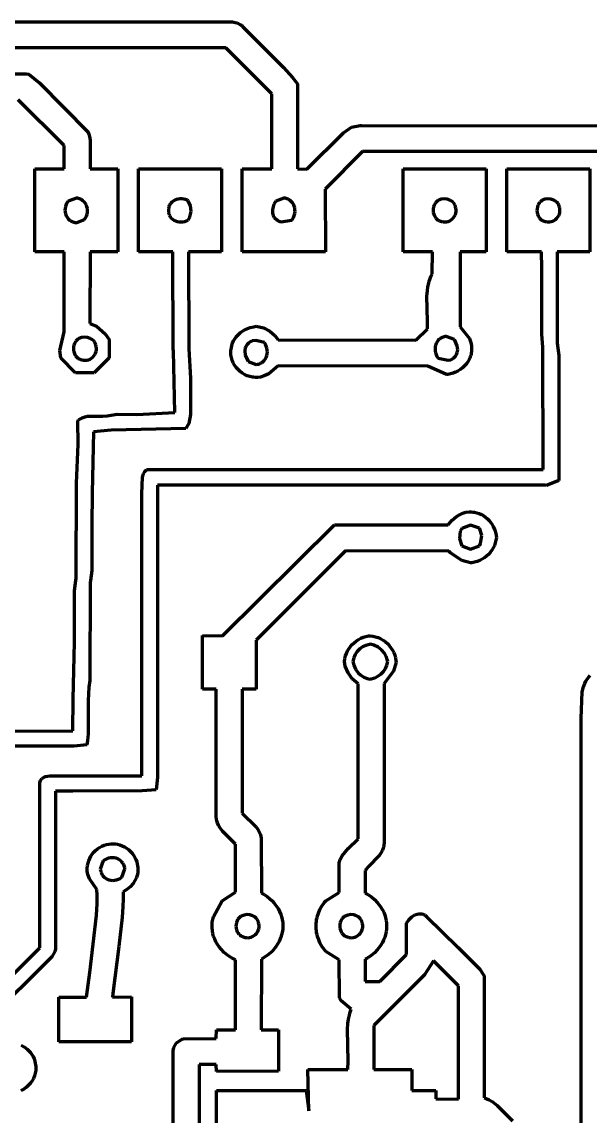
# Model space of a CAD drawing. Header units: millimetres. Extents: x 0.4 to 15.5, y 0.2 to 12.3.
# Drawn here: x 9.15 to 11.431, y 7.876 to 12.271 of the extents above; entities that cross this region are included whole.
import ezdxf

# ---------------------------------------------------------------- set-up
doc = ezdxf.new("R2010")
doc.units = ezdxf.units.MM
doc.layers.add('color#000000ff', color=7, linetype='CONTINUOUS', lineweight=100)

msp = doc.modelspace()

# ---------------------------------------------------------------- linework, layer by layer
at = {"layer": 'color#000000ff'}
for p, q in [((7.7496, 12.271), (9.931, 12.2709)), ((9.931, 12.2709), (9.9953, 12.271)), ((9.9953, 12.271), (10.0068, 12.2691)), ((10.0068, 12.2691), (10.0142, 12.2669)), ((10.0142, 12.2669), (10.0212, 12.2638)), ((10.0212, 12.2638), (10.0279, 12.2597)), ((10.0279, 12.2597), (10.0311, 12.2573)), ((10.0311, 12.2573), (10.0342, 12.2545)), ((10.0342, 12.2545), (10.0371, 12.2515)), ((10.0371, 12.2515), (10.04, 12.2481)), ((10.04, 12.2481), (10.2008, 12.0878)), ((9.9686, 12.1667), (7.7536, 12.1667)), ((10.1528, 11.9825), (9.9686, 12.1667)), ((10.2008, 12.0878), (10.2363, 12.0475)), ((8.0558, 12.0627), (9.1665, 12.0624)), ((9.1665, 12.0624), (9.1777, 12.0604)), ((9.1777, 12.0604), (9.2204, 12.0263)), ((10.2363, 12.0475), (10.2561, 12.0222)), ((9.2204, 12.0263), (9.4144, 11.8299)), ((10.2561, 12.0222), (10.2568, 11.6809)), ((9.3195, 11.7742), (9.1353, 11.9583)), ((10.1528, 11.6806), (10.1528, 11.9825)), ((9.4144, 11.8299), (9.4182, 11.8204)), ((10.2944, 11.6799), (10.4409, 11.826)), ((10.4409, 11.826), (10.4727, 11.848)), ((10.4727, 11.848), (10.508, 11.8547)), ((10.508, 11.8547), (10.5137, 11.8543)), ((10.5137, 11.8543), (11.6809, 11.854)), ((9.4182, 11.8204), (9.421, 11.8106)), ((9.421, 11.8106), (9.4237, 11.7955)), ((9.4237, 11.7955), (9.4235, 11.7328)), ((9.3194, 11.6806), (9.3195, 11.7742)), ((10.5175, 11.75), (10.3675, 11.5991)), ((11.632, 11.75), (10.5175, 11.75)), ((9.4235, 11.7328), (9.4235, 11.6807)), ((9.2014, 11.6805), (9.3194, 11.6806)), ((9.2014, 11.3472), (9.2014, 11.6805)), ((9.4235, 11.6807), (9.5347, 11.6805)), ((9.5347, 11.6805), (9.5347, 11.3473)), ((9.6181, 11.6805), (9.9514, 11.6805)), ((9.6181, 11.3473), (9.6181, 11.6805)), ((9.9514, 11.6805), (9.9514, 11.3472)), ((10.0348, 11.6805), (10.1528, 11.6806)), ((10.0348, 11.3472), (10.0348, 11.6805)), ((10.2568, 11.6809), (10.2944, 11.6799)), ((10.6806, 11.6805), (11.0139, 11.6805)), ((10.6806, 11.3472), (10.6806, 11.6805)), ((11.0139, 11.6805), (11.0139, 11.3473)), ((11.0972, 11.6806), (11.4306, 11.6805)), ((11.0972, 11.3472), (11.0972, 11.6806)), ((11.4306, 11.6805), (11.4306, 11.3472)), ((9.3685, 11.5633), (9.3354, 11.5512)), ((9.3729, 11.5627), (9.3685, 11.5633)), ((9.3772, 11.5617), (9.3729, 11.5627)), ((9.3812, 11.5604), (9.3772, 11.5617)), ((9.3849, 11.5589), (9.3812, 11.5604)), ((9.7847, 11.5598), (9.7773, 11.559)), ((9.7922, 11.5598), (9.7847, 11.5598)), ((10.2018, 11.5633), (10.1688, 11.5512)), ((10.2064, 11.5627), (10.2018, 11.5633)), ((10.2107, 11.5617), (10.2064, 11.5627)), ((10.2148, 11.5604), (10.2107, 11.5617)), ((10.2186, 11.5588), (10.2148, 11.5604)), ((10.3675, 11.5991), (10.3685, 11.3478)), ((10.8453, 11.5599), (10.8335, 11.5584)), ((10.8573, 11.5588), (10.8453, 11.5599)), ((11.2619, 11.5599), (11.25, 11.5583)), ((11.2739, 11.5589), (11.2619, 11.5599)), ((9.323, 11.522), (9.3226, 11.5144)), ((9.3245, 11.5297), (9.323, 11.522)), ((9.327, 11.5372), (9.3245, 11.5297)), ((9.3307, 11.5444), (9.327, 11.5372)), ((9.3354, 11.5512), (9.3307, 11.5444)), ((9.3885, 11.5571), (9.3849, 11.5589)), ((9.3918, 11.5551), (9.3885, 11.5571)), ((9.3949, 11.5528), (9.3918, 11.5551)), ((9.4004, 11.5476), (9.3949, 11.5528)), ((9.405, 11.5417), (9.4004, 11.5476)), ((9.4086, 11.5352), (9.405, 11.5417)), ((9.4112, 11.5283), (9.4086, 11.5352)), ((9.4128, 11.5209), (9.4112, 11.5283)), ((9.4134, 11.5134), (9.4128, 11.5209)), ((9.739, 11.5219), (9.7388, 11.5178)), ((9.7388, 11.5178), (9.739, 11.5135)), ((9.7395, 11.5257), (9.739, 11.5219)), ((9.7404, 11.5294), (9.7395, 11.5257)), ((9.7416, 11.5329), (9.7404, 11.5294)), ((9.743, 11.5361), (9.7416, 11.5329)), ((9.7448, 11.5392), (9.743, 11.5361)), ((9.7468, 11.542), (9.7448, 11.5392)), ((9.7515, 11.5471), (9.7468, 11.542)), ((9.7571, 11.5513), (9.7515, 11.5471)), ((9.7633, 11.5548), (9.7571, 11.5513)), ((9.7701, 11.5573), (9.7633, 11.5548)), ((9.7773, 11.559), (9.7701, 11.5573)), ((9.7998, 11.5589), (9.7922, 11.5598)), ((9.8071, 11.5571), (9.7998, 11.5589)), ((9.8141, 11.5544), (9.8071, 11.5571)), ((9.8175, 11.5527), (9.8141, 11.5544)), ((9.827, 11.5317), (9.8175, 11.5527)), ((9.8292, 11.5096), (9.827, 11.5317)), ((10.1621, 11.5391), (10.156, 11.5172)), ((10.156, 11.5172), (10.1563, 11.5033)), ((10.1688, 11.5512), (10.1621, 11.5391)), ((10.2222, 11.557), (10.2186, 11.5588)), ((10.2255, 11.5549), (10.2222, 11.557)), ((10.2286, 11.5526), (10.2255, 11.5549)), ((10.2315, 11.5501), (10.2286, 11.5526)), ((10.2364, 11.5445), (10.2315, 11.5501)), ((10.2404, 11.5382), (10.2364, 11.5445)), ((10.2434, 11.5313), (10.2404, 11.5382)), ((10.2454, 11.5241), (10.2434, 11.5313)), ((10.2464, 11.5165), (10.2454, 11.5241)), ((10.2465, 11.5088), (10.2464, 11.5165)), ((10.8016, 11.5205), (10.8012, 11.513)), ((10.803, 11.528), (10.8016, 11.5205)), ((10.8054, 11.535), (10.803, 11.528)), ((10.8089, 11.5416), (10.8054, 11.535)), ((10.8111, 11.5446), (10.8089, 11.5416)), ((10.8135, 11.5474), (10.8111, 11.5446)), ((10.8162, 11.55), (10.8135, 11.5474)), ((10.8192, 11.5523), (10.8162, 11.55)), ((10.8224, 11.5543), (10.8192, 11.5523)), ((10.8335, 11.5584), (10.8224, 11.5543)), ((10.8687, 11.5553), (10.8573, 11.5588)), ((10.8763, 11.551), (10.8687, 11.5553)), ((10.8827, 11.5452), (10.8763, 11.551)), ((10.8862, 11.5407), (10.8827, 11.5452)), ((10.889, 11.5354), (10.8862, 11.5407)), ((10.8909, 11.5296), (10.889, 11.5354)), ((10.8915, 11.5265), (10.8909, 11.5296)), ((10.8925, 11.523), (10.8915, 11.5265)), ((10.8937, 11.516), (10.8925, 11.523)), ((10.8936, 11.5091), (10.8937, 11.516)), ((11.2182, 11.5206), (11.2179, 11.5131)), ((11.2196, 11.528), (11.2182, 11.5206)), ((11.2221, 11.535), (11.2196, 11.528)), ((11.2256, 11.5416), (11.2221, 11.535)), ((11.2278, 11.5446), (11.2256, 11.5416)), ((11.2302, 11.5474), (11.2278, 11.5446)), ((11.2329, 11.5499), (11.2302, 11.5474)), ((11.2358, 11.5522), (11.2329, 11.5499)), ((11.239, 11.5543), (11.2358, 11.5522)), ((11.25, 11.5583), (11.239, 11.5543)), ((11.2852, 11.5554), (11.2739, 11.5589)), ((11.2928, 11.5511), (11.2852, 11.5554)), ((11.2992, 11.5454), (11.2928, 11.5511)), ((11.3027, 11.5409), (11.2992, 11.5454)), ((11.3055, 11.5357), (11.3027, 11.5409)), ((11.3075, 11.5299), (11.3055, 11.5357)), ((11.3081, 11.5267), (11.3075, 11.5299)), ((11.3092, 11.5232), (11.3081, 11.5267)), ((11.3099, 11.5197), (11.3092, 11.5232)), ((11.3105, 11.5127), (11.3099, 11.5197)), ((9.3226, 11.5144), (9.3232, 11.5068)), ((9.3232, 11.5068), (9.3248, 11.4995)), ((9.3248, 11.4995), (9.3274, 11.4925)), ((9.3274, 11.4925), (9.331, 11.4861)), ((9.331, 11.4861), (9.3356, 11.4802)), ((9.3356, 11.4802), (9.3411, 11.475)), ((9.3411, 11.475), (9.3442, 11.4727)), ((9.3442, 11.4727), (9.3475, 11.4707)), ((9.3676, 11.4644), (9.4007, 11.4766)), ((9.4007, 11.4766), (9.4054, 11.4834)), ((9.4054, 11.4834), (9.409, 11.4906)), ((9.409, 11.4906), (9.4115, 11.4981)), ((9.4115, 11.4981), (9.413, 11.5057)), ((9.413, 11.5057), (9.4134, 11.5134)), ((9.739, 11.5135), (9.7389, 11.5094)), ((9.7389, 11.5094), (9.7391, 11.5054)), ((9.7391, 11.5054), (9.7397, 11.5016)), ((9.7397, 11.5016), (9.7405, 11.498)), ((9.7405, 11.498), (9.7418, 11.4946)), ((9.7418, 11.4946), (9.7432, 11.4913)), ((9.7432, 11.4913), (9.745, 11.4883)), ((9.745, 11.4883), (9.7493, 11.4829)), ((9.7493, 11.4829), (9.7545, 11.4782)), ((9.7545, 11.4782), (9.7604, 11.4744)), ((9.7604, 11.4744), (9.7669, 11.4714)), ((9.8105, 11.4717), (9.8173, 11.475)), ((9.8173, 11.475), (9.8242, 11.4878)), ((9.8242, 11.4878), (9.8292, 11.5096)), ((10.1563, 11.5033), (10.1593, 11.493)), ((10.1593, 11.493), (10.1634, 11.4859)), ((10.1634, 11.4859), (10.1671, 11.4816)), ((10.1671, 11.4816), (10.1717, 11.4777)), ((10.1717, 11.4777), (10.1753, 11.4741)), ((10.1753, 11.4741), (10.1812, 11.4703)), ((10.1895, 11.4677), (10.2343, 11.4752)), ((10.2343, 11.4752), (10.2366, 11.4786)), ((10.2366, 11.4786), (10.2406, 11.4858)), ((10.2406, 11.4858), (10.2435, 11.4933)), ((10.2435, 11.4933), (10.2455, 11.501)), ((10.2455, 11.501), (10.2465, 11.5088)), ((10.8012, 11.513), (10.8019, 11.5055)), ((10.8019, 11.5055), (10.8036, 11.4982)), ((10.8036, 11.4982), (10.8063, 11.4913)), ((10.8063, 11.4913), (10.81, 11.485)), ((10.81, 11.485), (10.8122, 11.4821)), ((10.8122, 11.4821), (10.8147, 11.4795)), ((10.8147, 11.4795), (10.8174, 11.4771)), ((10.8174, 11.4771), (10.8204, 11.475)), ((10.8204, 11.475), (10.8236, 11.4731)), ((10.8236, 11.4731), (10.8271, 11.4716)), ((10.8619, 11.4695), (10.868, 11.4721)), ((10.868, 11.4721), (10.8737, 11.4756)), ((10.8737, 11.4756), (10.8789, 11.4798)), ((10.8789, 11.4798), (10.8835, 11.4847)), ((10.8835, 11.4847), (10.8873, 11.4902)), ((10.8873, 11.4902), (10.8904, 11.4961)), ((10.8904, 11.4961), (10.8925, 11.5025)), ((10.8925, 11.5025), (10.8936, 11.5091)), ((11.2179, 11.5131), (11.2185, 11.5056)), ((11.2185, 11.5056), (11.2202, 11.4983)), ((11.2202, 11.4983), (11.2229, 11.4914)), ((11.2229, 11.4914), (11.2265, 11.4851)), ((11.2265, 11.4851), (11.2287, 11.4823)), ((11.2287, 11.4823), (11.2312, 11.4796)), ((11.2312, 11.4796), (11.2339, 11.4772)), ((11.2339, 11.4772), (11.2368, 11.4751)), ((11.2368, 11.4751), (11.24, 11.4733)), ((11.24, 11.4733), (11.2435, 11.4717)), ((11.2815, 11.4707), (11.2875, 11.4737)), ((11.2875, 11.4737), (11.293, 11.4776)), ((11.293, 11.4776), (11.2979, 11.4822)), ((11.2979, 11.4822), (11.3022, 11.4874)), ((11.3022, 11.4874), (11.3056, 11.4931)), ((11.3056, 11.4931), (11.3082, 11.4993)), ((11.3082, 11.4993), (11.3099, 11.5059)), ((11.3099, 11.5059), (11.3105, 11.5127)), ((9.3475, 11.4707), (9.3511, 11.4689)), ((9.3511, 11.4689), (9.3549, 11.4673)), ((9.3549, 11.4673), (9.3589, 11.4661)), ((9.3589, 11.4661), (9.3631, 11.4651)), ((9.3631, 11.4651), (9.3676, 11.4644)), ((9.7669, 11.4714), (9.7738, 11.4692)), ((9.7738, 11.4692), (9.7811, 11.468)), ((9.7811, 11.468), (9.7886, 11.4675)), ((9.7886, 11.4675), (9.7961, 11.468)), ((9.7961, 11.468), (9.8034, 11.4694)), ((9.8034, 11.4694), (9.8105, 11.4717)), ((10.1812, 11.4703), (10.1895, 11.4677)), ((10.8271, 11.4716), (10.8308, 11.4704)), ((10.8308, 11.4704), (10.8347, 11.4696)), ((10.8347, 11.4696), (10.8382, 11.4686)), ((10.8382, 11.4686), (10.8417, 11.4678)), ((10.8417, 11.4678), (10.8486, 11.4673)), ((10.8486, 11.4673), (10.8554, 11.4679)), ((10.8554, 11.4679), (10.8619, 11.4695)), ((11.2435, 11.4717), (11.2471, 11.4705)), ((11.2471, 11.4705), (11.251, 11.4697)), ((11.251, 11.4697), (11.2545, 11.4686)), ((11.2545, 11.4686), (11.2581, 11.4679)), ((11.2581, 11.4679), (11.2616, 11.4674)), ((11.2616, 11.4674), (11.2685, 11.4674)), ((11.2685, 11.4674), (11.2751, 11.4686)), ((11.2751, 11.4686), (11.2815, 11.4707)), ((9.3194, 11.3472), (9.2014, 11.3472)), ((9.319, 11.0257), (9.3194, 11.3472)), ((9.4235, 11.3471), (9.423, 11.0601)), ((9.5347, 11.3473), (9.4235, 11.3471)), ((9.7565, 11.3476), (9.6181, 11.3473)), ((9.7573, 10.9577), (9.7565, 11.3476)), ((9.9514, 11.3472), (9.8194, 11.3472)), ((9.8194, 11.3472), (9.8198, 10.958)), ((10.3685, 11.3478), (10.0348, 11.3472)), ((10.7988, 11.3467), (10.6806, 11.3472)), ((10.7971, 11.2577), (10.7988, 11.3467)), ((10.9096, 11.3471), (10.9094, 11.0463)), ((11.0139, 11.3473), (10.9096, 11.3471)), ((11.2361, 11.3472), (11.0972, 11.3472)), ((11.237, 11.2812), (11.2361, 11.3472)), ((11.4306, 11.3472), (11.2985, 11.3471)), ((11.2985, 11.3471), (11.2996, 10.9803)), ((10.7936, 11.2507), (10.7971, 11.2577)), ((11.2377, 11.0167), (11.237, 11.2812)), ((10.78, 11.2072), (10.7832, 11.2219)), ((10.7832, 11.2219), (10.7853, 11.2292)), ((10.7853, 11.2292), (10.7877, 11.2365)), ((10.7877, 11.2365), (10.7904, 11.2436)), ((10.7904, 11.2436), (10.7936, 11.2507)), ((10.7763, 11.1694), (10.7779, 11.1922)), ((10.7791, 11.0689), (10.7763, 11.1694)), ((10.7779, 11.1922), (10.78, 11.2072)), ((9.423, 11.0601), (9.449, 11.0485)), ((9.449, 11.0485), (9.4835, 11.0185)), ((10.0396, 11.0311), (10.0527, 11.0379)), ((10.0527, 11.0379), (10.0666, 11.0431)), ((10.0666, 11.0431), (10.0809, 11.0467)), ((10.0809, 11.0467), (10.0905, 11.0482)), ((10.0905, 11.0482), (10.1196, 11.0416)), ((10.1196, 11.0416), (10.1457, 11.0283)), ((10.7318, 10.9924), (10.7781, 11.0384)), ((10.7781, 11.0384), (10.7791, 11.0689)), ((10.9094, 11.0463), (10.9466, 10.9994)), ((9.3025, 10.9509), (9.319, 11.0257)), ((9.3666, 10.9889), (9.3644, 10.9859)), ((9.369, 10.9917), (9.3666, 10.9889)), ((9.3717, 10.9943), (9.369, 10.9917)), ((9.3747, 10.9966), (9.3717, 10.9943)), ((9.3779, 10.9987), (9.3747, 10.9966)), ((9.3889, 11.0028), (9.3779, 10.9987)), ((9.4008, 11.0043), (9.3889, 11.0028)), ((9.4128, 11.0033), (9.4008, 11.0043)), ((9.4241, 10.9998), (9.4128, 11.0033)), ((9.4317, 10.9955), (9.4241, 10.9998)), ((9.4382, 10.9898), (9.4317, 10.9955)), ((9.4417, 10.9852), (9.4382, 10.9898)), ((9.4835, 11.0185), (9.5002, 10.9953)), ((9.5002, 10.9953), (9.5002, 10.9214)), ((9.9955, 10.9809), (9.9994, 10.9898)), ((9.9994, 10.9898), (10.0043, 10.9982)), ((10.0043, 10.9982), (10.01, 11.006)), ((10.01, 11.006), (10.0164, 11.0132)), ((10.0164, 11.0132), (10.0274, 11.0229)), ((10.0274, 11.0229), (10.0396, 11.0311)), ((10.074, 10.9894), (10.0659, 10.9854)), ((10.0895, 10.9908), (10.074, 10.9894)), ((10.1233, 10.9826), (10.0895, 10.9908)), ((10.1457, 11.0283), (10.1651, 11.0115)), ((10.1651, 11.0115), (10.1785, 10.9934)), ((10.1785, 10.9934), (10.7318, 10.9924)), ((10.8215, 10.9919), (10.817, 10.986)), ((10.8241, 10.9946), (10.8215, 10.9919)), ((10.827, 10.9971), (10.8241, 10.9946)), ((10.8301, 10.9994), (10.827, 10.9971)), ((10.8334, 11.0015), (10.8301, 10.9994)), ((10.837, 11.0033), (10.8334, 11.0015)), ((10.8408, 11.0048), (10.837, 11.0033)), ((10.8449, 11.0061), (10.8408, 11.0048)), ((10.8492, 11.0071), (10.8449, 11.0061)), ((10.8537, 11.0078), (10.8492, 11.0071)), ((10.887, 10.9956), (10.8537, 11.0078)), ((10.898, 10.9699), (10.887, 10.9956)), ((10.9466, 10.9994), (10.9528, 10.9832)), ((11.2421, 10.9643), (11.2377, 11.0167)), ((9.3055, 10.9214), (9.3025, 10.9509)), ((9.3571, 10.9649), (9.3568, 10.9573)), ((9.3568, 10.9573), (9.3574, 10.9498)), ((9.3585, 10.9723), (9.3571, 10.9649)), ((9.3574, 10.9498), (9.3592, 10.9425)), ((9.3609, 10.9794), (9.3585, 10.9723)), ((9.3644, 10.9859), (9.3609, 10.9794)), ((9.4445, 10.98), (9.4417, 10.9852)), ((9.4464, 10.9742), (9.4445, 10.98)), ((9.446, 10.9407), (9.4481, 10.947)), ((9.447, 10.9711), (9.4464, 10.9742)), ((9.4481, 10.9676), (9.447, 10.9711)), ((9.4492, 10.9606), (9.4481, 10.9676)), ((9.4481, 10.947), (9.4492, 10.9537)), ((9.4492, 10.9537), (9.4492, 10.9606)), ((9.7584, 10.9489), (9.7573, 10.9577)), ((9.7638, 10.7017), (9.7584, 10.9489)), ((9.8198, 10.958), (9.8267, 10.8398)), ((9.9888, 10.9448), (9.9891, 10.9504)), ((9.9889, 10.9392), (9.9888, 10.9448)), ((9.9891, 10.9504), (9.9898, 10.956)), ((9.9898, 10.956), (9.9908, 10.9616)), ((9.9908, 10.9616), (9.9926, 10.9715)), ((9.9926, 10.9715), (9.9955, 10.9809)), ((10.0463, 10.9601), (10.0446, 10.9493)), ((10.0446, 10.9493), (10.0464, 10.9326)), ((10.0492, 10.9676), (10.0463, 10.9601)), ((10.0539, 10.9745), (10.0492, 10.9676)), ((10.058, 10.9786), (10.0539, 10.9745)), ((10.0603, 10.9805), (10.058, 10.9786)), ((10.0659, 10.9854), (10.0603, 10.9805)), ((10.1277, 10.9757), (10.1233, 10.9826)), ((10.1312, 10.9683), (10.1277, 10.9757)), ((10.1336, 10.9608), (10.1312, 10.9683)), ((10.1351, 10.953), (10.1336, 10.9608)), ((10.1349, 10.9377), (10.1355, 10.9453)), ((10.1355, 10.9453), (10.1351, 10.953)), ((10.8094, 10.9652), (10.8089, 10.9576)), ((10.8089, 10.9576), (10.8093, 10.9498)), ((10.8093, 10.9498), (10.8107, 10.9421)), ((10.811, 10.9725), (10.8094, 10.9652)), ((10.8135, 10.9795), (10.811, 10.9725)), ((10.817, 10.986), (10.8135, 10.9795)), ((10.8997, 10.9533), (10.898, 10.9699)), ((10.898, 10.9425), (10.8997, 10.9533)), ((10.9528, 10.9832), (10.9551, 10.9693)), ((10.9548, 10.9469), (10.9542, 10.9414)), ((10.9551, 10.9526), (10.9548, 10.9469)), ((10.9551, 10.9693), (10.955, 10.9583)), ((10.955, 10.9583), (10.9551, 10.9526)), ((11.2432, 10.4724), (11.2421, 10.9643)), ((11.2996, 10.9803), (11.3059, 10.9312)), ((9.3656, 10.8611), (9.3055, 10.9214)), ((9.3592, 10.9425), (9.3619, 10.9356)), ((9.3619, 10.9356), (9.3656, 10.9294)), ((9.3656, 10.9294), (9.3678, 10.9265)), ((9.3678, 10.9265), (9.3703, 10.9239)), ((9.3703, 10.9239), (9.373, 10.9215)), ((9.373, 10.9215), (9.376, 10.9194)), ((9.376, 10.9194), (9.3792, 10.9175)), ((9.3792, 10.9175), (9.3827, 10.916)), ((9.3827, 10.916), (9.3864, 10.9149)), ((9.3864, 10.9149), (9.3903, 10.914)), ((9.3903, 10.914), (9.3938, 10.913)), ((9.3938, 10.913), (9.3973, 10.9123)), ((9.3973, 10.9123), (9.4042, 10.9117)), ((9.4042, 10.9117), (9.411, 10.9124)), ((9.411, 10.9124), (9.4175, 10.914)), ((9.4175, 10.914), (9.4237, 10.9166)), ((9.4237, 10.9166), (9.4294, 10.9201)), ((9.4294, 10.9201), (9.4346, 10.9243)), ((9.4346, 10.9243), (9.4391, 10.9292)), ((9.4391, 10.9292), (9.4429, 10.9347)), ((9.5002, 10.9214), (9.4397, 10.861)), ((9.4429, 10.9347), (9.446, 10.9407)), ((9.9893, 10.9337), (9.9889, 10.9392)), ((9.9901, 10.9281), (9.9893, 10.9337)), ((9.9912, 10.9227), (9.9901, 10.9281)), ((9.9926, 10.9173), (9.9912, 10.9227)), ((9.9943, 10.912), (9.9926, 10.9173)), ((9.9985, 10.9018), (9.9943, 10.912)), ((10.0039, 10.892), (9.9985, 10.9018)), ((10.0464, 10.9326), (10.0578, 10.907)), ((10.0578, 10.907), (10.0908, 10.895)), ((10.1074, 10.8995), (10.111, 10.9013)), ((10.111, 10.9013), (10.1143, 10.9034)), ((10.1143, 10.9034), (10.1174, 10.9057)), ((10.1174, 10.9057), (10.1203, 10.9082)), ((10.1203, 10.9082), (10.1229, 10.9109)), ((10.1229, 10.9109), (10.1273, 10.9168)), ((10.1273, 10.9168), (10.1309, 10.9233)), ((10.1309, 10.9233), (10.1334, 10.9303)), ((10.1334, 10.9303), (10.1349, 10.9377)), ((10.8107, 10.9421), (10.8131, 10.9345)), ((10.8131, 10.9345), (10.8166, 10.9272)), ((10.8166, 10.9272), (10.821, 10.9202)), ((10.821, 10.9202), (10.8614, 10.9119)), ((10.8614, 10.9119), (10.8722, 10.914)), ((10.8722, 10.914), (10.8783, 10.9173)), ((10.8783, 10.9173), (10.884, 10.9222)), ((10.884, 10.9222), (10.8864, 10.9241)), ((10.8864, 10.9241), (10.8904, 10.9282)), ((10.8904, 10.9282), (10.8951, 10.935)), ((10.8951, 10.935), (10.898, 10.9425)), ((10.9409, 10.9061), (10.9346, 10.8974)), ((10.9462, 10.9155), (10.9409, 10.9061)), ((10.9484, 10.9204), (10.9462, 10.9155)), ((10.9504, 10.9255), (10.9484, 10.9204)), ((10.952, 10.9307), (10.9504, 10.9255)), ((10.9533, 10.936), (10.952, 10.9307)), ((10.9542, 10.9414), (10.9533, 10.936)), ((11.3059, 10.9312), (11.3063, 10.4283)), ((9.4397, 10.861), (9.3656, 10.8611)), ((10.0103, 10.8829), (10.0039, 10.892)), ((10.0176, 10.8744), (10.0103, 10.8829)), ((10.0257, 10.8668), (10.0176, 10.8744)), ((10.0346, 10.86), (10.0257, 10.8668)), ((10.0442, 10.8544), (10.0346, 10.86)), ((10.0908, 10.895), (10.0953, 10.8957)), ((10.0953, 10.8957), (10.0996, 10.8967)), ((10.0996, 10.8967), (10.1036, 10.898)), ((10.1036, 10.898), (10.1074, 10.8995)), ((10.1411, 10.8579), (10.1232, 10.8487)), ((10.1783, 10.8891), (10.1411, 10.8579)), ((10.7792, 10.8886), (10.1783, 10.8891)), ((10.8543, 10.8546), (10.7792, 10.8886)), ((10.8704, 10.8573), (10.8597, 10.8552)), ((10.881, 10.8604), (10.8704, 10.8573)), ((10.8912, 10.8645), (10.881, 10.8604)), ((10.9011, 10.8694), (10.8912, 10.8645)), ((10.9105, 10.8753), (10.9011, 10.8694)), ((10.9193, 10.8819), (10.9105, 10.8753)), ((10.9273, 10.8893), (10.9193, 10.8819)), ((10.9346, 10.8974), (10.9273, 10.8893)), ((9.8267, 10.8398), (9.8266, 10.6939)), ((10.0492, 10.8519), (10.0442, 10.8544)), ((10.0543, 10.8498), (10.0492, 10.8519)), ((10.0596, 10.8479), (10.0543, 10.8498)), ((10.065, 10.8464), (10.0596, 10.8479)), ((10.0704, 10.8453), (10.065, 10.8464)), ((10.076, 10.8444), (10.0704, 10.8453)), ((10.0801, 10.8436), (10.076, 10.8444)), ((10.0882, 10.8426), (10.0801, 10.8436)), ((10.0962, 10.8426), (10.0882, 10.8426)), ((10.108, 10.8441), (10.0962, 10.8426)), ((10.1232, 10.8487), (10.108, 10.8441)), ((10.8597, 10.8552), (10.8543, 10.8546)), ((9.3847, 10.6769), (9.392, 10.6808)), ((9.392, 10.6808), (9.3997, 10.6837)), ((9.3997, 10.6837), (9.4116, 10.6866)), ((9.4116, 10.6866), (9.4752, 10.6875)), ((9.4752, 10.6875), (9.4919, 10.6884)), ((9.4919, 10.6884), (9.5327, 10.6948)), ((9.5327, 10.6948), (9.6118, 10.6942)), ((9.6118, 10.6942), (9.7638, 10.7017)), ((9.8266, 10.6939), (9.8201, 10.6574)), ((9.3743, 10.6689), (9.3777, 10.6719)), ((9.3753, 10.5737), (9.3743, 10.6689)), ((9.3777, 10.6719), (9.3847, 10.6769)), ((9.8075, 10.638), (9.508, 10.631)), ((9.8201, 10.6574), (9.8075, 10.638)), ((9.4374, 10.6245), (9.4313, 10.3791)), ((9.508, 10.631), (9.4374, 10.6245)), ((9.3686, 10.4181), (9.3753, 10.5737)), ((9.6384, 10.4552), (9.6436, 10.4644)), ((9.6436, 10.4644), (9.6482, 10.4702)), ((9.6482, 10.4702), (9.6508, 10.473)), ((9.6508, 10.473), (11.2432, 10.4724)), ((9.3671, 10.0359), (9.3686, 10.4181)), ((9.6318, 10.3748), (9.634, 10.4422)), ((9.634, 10.4422), (9.6384, 10.4552)), ((11.3063, 10.4283), (11.2557, 10.4088)), ((9.4313, 10.3791), (9.4305, 10.2499)), ((9.6319, 9.2431), (9.6318, 10.3748)), ((9.6946, 10.4098), (9.6944, 9.2362)), ((11.2491, 10.4095), (9.6946, 10.4098)), ((11.2557, 10.4088), (11.2491, 10.4095)), ((10.8945, 10.2839), (10.909, 10.2928)), ((10.909, 10.2928), (10.9205, 10.2978)), ((10.9205, 10.2978), (10.9326, 10.3013)), ((10.9326, 10.3013), (10.9452, 10.3029)), ((10.9452, 10.3029), (10.9537, 10.303)), ((10.9537, 10.303), (10.9624, 10.3021)), ((10.9624, 10.3021), (10.9668, 10.3013)), ((10.9668, 10.3013), (10.9768, 10.2994)), ((10.9768, 10.2994), (10.9864, 10.2965)), ((10.9864, 10.2965), (10.9955, 10.2926)), ((10.9955, 10.2926), (11.004, 10.2877)), ((11.004, 10.2877), (11.012, 10.282)), ((9.4305, 10.2499), (9.4302, 10.0669)), ((9.9548, 9.8055), (10.4047, 10.2505)), ((10.4047, 10.2505), (10.8618, 10.2504)), ((10.8618, 10.2504), (10.8781, 10.2701)), ((10.8781, 10.2701), (10.8945, 10.2839)), ((10.951, 10.2498), (10.9157, 10.2366)), ((10.9871, 10.2367), (10.951, 10.2498)), ((11.012, 10.282), (11.0194, 10.2755)), ((11.0194, 10.2755), (11.0262, 10.2684)), ((11.0262, 10.2684), (11.0352, 10.2565)), ((11.0352, 10.2565), (11.0426, 10.2435)), ((11.0426, 10.2435), (11.0484, 10.2297)), ((10.9103, 10.2247), (10.9064, 10.1952)), ((10.9157, 10.2366), (10.9103, 10.2247)), ((10.9962, 10.2076), (10.9871, 10.2367)), ((10.9915, 10.1756), (10.9962, 10.2076)), ((11.0484, 10.2297), (11.0526, 10.2153)), ((11.0526, 10.2153), (11.0549, 10.2005)), ((11.0549, 10.2005), (11.0534, 10.1894)), ((10.9064, 10.1952), (10.9157, 10.1662)), ((10.9157, 10.1662), (10.9509, 10.1529)), ((10.9509, 10.1529), (10.9871, 10.1661)), ((10.9871, 10.1661), (10.9915, 10.1756)), ((11.0425, 10.1583), (11.037, 10.1489)), ((11.0471, 10.1682), (11.0425, 10.1583)), ((11.0508, 10.1786), (11.0471, 10.1682)), ((11.0534, 10.1894), (11.0508, 10.1786)), ((10.4488, 10.1464), (10.0899, 9.788)), ((10.8641, 10.1453), (10.4488, 10.1464)), ((10.8715, 10.1378), (10.8641, 10.1453)), ((10.917, 10.1069), (10.8715, 10.1378)), ((10.9978, 10.1122), (10.9881, 10.1072)), ((11.007, 10.118), (10.9978, 10.1122)), ((11.0156, 10.1246), (11.007, 10.118)), ((11.0235, 10.132), (11.0156, 10.1246)), ((11.0306, 10.1401), (11.0235, 10.132)), ((11.037, 10.1489), (11.0306, 10.1401)), ((9.4302, 10.0669), (9.4259, 10.0276)), ((10.9506, 10.0979), (10.917, 10.1069)), ((10.9562, 10.0984), (10.9506, 10.0979)), ((10.9672, 10.1003), (10.9562, 10.0984)), ((10.9779, 10.1033), (10.9672, 10.1003)), ((10.9881, 10.1072), (10.9779, 10.1033)), ((9.3614, 9.9859), (9.3658, 10.0276)), ((9.3658, 10.0276), (9.3671, 10.0359)), ((9.4259, 10.0276), (9.4246, 10.0197)), ((9.3611, 9.7916), (9.3614, 9.9859)), ((9.4246, 10.0197), (9.4225, 9.6258)), ((9.875, 9.5903), (9.875, 9.8056)), ((9.875, 9.8056), (9.9548, 9.8055)), ((10.5203, 9.799), (10.5308, 9.8022)), ((10.5308, 9.8022), (10.5416, 9.8043)), ((10.5416, 9.8043), (10.5472, 9.8049)), ((10.5472, 9.8049), (10.5587, 9.8036)), ((10.5587, 9.8036), (10.5698, 9.8012)), ((9.3551, 9.5506), (9.3616, 9.7789)), ((9.3616, 9.7789), (9.3611, 9.7916)), ((10.0899, 9.788), (10.0903, 9.5903)), ((10.4625, 9.7532), (10.4687, 9.762)), ((10.4687, 9.762), (10.4757, 9.77)), ((10.4757, 9.77), (10.4834, 9.7774)), ((10.4834, 9.7774), (10.4918, 9.7841)), ((10.4918, 9.7841), (10.5008, 9.79)), ((10.5008, 9.79), (10.5103, 9.795)), ((10.5179, 9.7603), (10.5063, 9.752)), ((10.5103, 9.795), (10.5203, 9.799)), ((10.531, 9.7666), (10.5179, 9.7603)), ((10.5454, 9.7707), (10.531, 9.7666)), ((10.5492, 9.7714), (10.5454, 9.7707)), ((10.5636, 9.7677), (10.5492, 9.7714)), ((10.5799, 9.76), (10.5636, 9.7677)), ((10.5698, 9.8012), (10.5804, 9.7977)), ((10.5939, 9.7493), (10.5799, 9.76)), ((10.5804, 9.7977), (10.5906, 9.7931)), ((10.5906, 9.7931), (10.6002, 9.7876)), ((10.6002, 9.7876), (10.6092, 9.7811)), ((10.6092, 9.7811), (10.6176, 9.7739)), ((10.6176, 9.7739), (10.6252, 9.7658)), ((10.6252, 9.7658), (10.6319, 9.7571)), ((10.4466, 9.7132), (10.4491, 9.7239)), ((10.4491, 9.7239), (10.4527, 9.7341)), ((10.4527, 9.7341), (10.4571, 9.744)), ((10.4571, 9.744), (10.4625, 9.7532)), ((10.4822, 9.7166), (10.4786, 9.702)), ((10.4882, 9.73), (10.4822, 9.7166)), ((10.4963, 9.7418), (10.4882, 9.73)), ((10.5063, 9.752), (10.4963, 9.7418)), ((10.6053, 9.7357), (10.5939, 9.7493)), ((10.6123, 9.7232), (10.6053, 9.7357)), ((10.6171, 9.7093), (10.6123, 9.7232)), ((10.6319, 9.7571), (10.6379, 9.7477)), ((10.6379, 9.7477), (10.6429, 9.7378)), ((10.6429, 9.7378), (10.6469, 9.7273)), ((10.6469, 9.7273), (10.6499, 9.7164)), ((10.6499, 9.7164), (10.6518, 9.7051)), ((10.4451, 9.7022), (10.4466, 9.7132)), ((10.4484, 9.6834), (10.4451, 9.7022)), ((10.4593, 9.6557), (10.4484, 9.6834)), ((10.4786, 9.702), (10.4821, 9.6874)), ((10.4821, 9.6874), (10.4896, 9.6708)), ((10.4896, 9.6708), (10.5002, 9.6564)), ((10.6012, 9.6615), (10.6092, 9.6736)), ((10.6092, 9.6736), (10.6151, 9.6871)), ((10.6151, 9.6871), (10.6186, 9.702)), ((10.6186, 9.702), (10.6171, 9.7093)), ((10.6523, 9.6993), (10.6414, 9.6631)), ((10.6518, 9.7051), (10.6523, 9.6993)), ((10.4766, 9.6316), (10.4593, 9.6557)), ((10.4996, 9.6117), (10.4766, 9.6316)), ((10.5002, 9.6564), (10.5107, 9.6468)), ((10.5107, 9.6468), (10.523, 9.6391)), ((10.523, 9.6391), (10.5367, 9.6337)), ((10.5367, 9.6337), (10.548, 9.6312)), ((10.548, 9.6312), (10.5518, 9.6319)), ((10.5518, 9.6319), (10.5664, 9.6361)), ((10.5664, 9.6361), (10.5796, 9.6425)), ((10.5796, 9.6425), (10.5913, 9.6511)), ((10.5913, 9.6511), (10.6012, 9.6615)), ((10.6414, 9.6631), (10.6047, 9.614)), ((11.4145, 9.6222), (11.4197, 9.6305)), ((11.4197, 9.6305), (11.4256, 9.6381)), ((11.4256, 9.6381), (11.4323, 9.6451)), ((9.4189, 9.5992), (9.4164, 9.5456)), ((9.4225, 9.6258), (9.4189, 9.5992)), ((9.9304, 9.5904), (9.875, 9.5903)), ((9.9305, 9.0822), (9.9304, 9.5904)), ((10.0903, 9.5903), (10.0348, 9.5903)), ((10.0348, 9.5903), (10.0349, 9.0931)), ((10.5, 8.9897), (10.4996, 9.6117)), ((10.6047, 9.614), (10.6039, 8.9717)), ((11.3997, 9.5805), (11.4047, 9.5994)), ((11.4047, 9.5994), (11.4102, 9.6132)), ((11.4102, 9.6132), (11.4145, 9.6222)), ((9.3542, 9.4237), (9.3551, 9.5506)), ((9.4164, 9.5456), (9.4158, 9.4116)), ((11.3958, 9.4729), (11.3997, 9.5805)), ((11.396, 6.693), (11.3958, 9.4729)), ((9.0682, 9.4221), (9.3542, 9.4237)), ((9.4158, 9.4116), (9.4133, 9.3849)), ((9.358, 9.3622), (9.1146, 9.3613)), ((9.4106, 9.3672), (9.358, 9.3622)), ((9.4133, 9.3849), (9.4106, 9.3672)), ((9.2244, 9.2234), (9.2304, 9.2317)), ((9.2304, 9.2317), (9.2449, 9.2405)), ((9.2449, 9.2405), (9.2615, 9.2431)), ((9.2615, 9.2431), (9.2635, 9.2429)), ((9.2635, 9.2429), (9.6319, 9.2431)), ((9.6944, 9.2362), (9.6885, 9.1868)), ((9.2222, 9.2156), (9.2244, 9.2234)), ((9.2223, 9.2091), (9.2222, 9.2156)), ((9.2224, 8.552), (9.2223, 9.2091)), ((9.6885, 9.1868), (9.633, 9.1823)), ((9.2846, 9.1804), (9.2845, 8.5553)), ((9.3543, 9.1813), (9.2846, 9.1804)), ((9.633, 9.1823), (9.3543, 9.1813)), ((9.9304, 9.077), (9.9305, 9.0822)), ((9.9307, 9.072), (9.9304, 9.077)), ((9.9313, 9.0671), (9.9307, 9.072)), ((9.9323, 9.0623), (9.9313, 9.0671)), ((9.935, 9.0531), (9.9323, 9.0623)), ((10.0349, 9.0931), (10.0908, 9.0371)), ((9.9389, 9.0445), (9.935, 9.0531)), ((9.9436, 9.0362), (9.9389, 9.0445)), ((9.9553, 9.0207), (9.9436, 9.0362)), ((10.0075, 8.968), (9.9553, 9.0207)), ((10.0908, 9.0371), (10.0986, 9.0258)), ((10.0986, 9.0258), (10.103, 9.0178)), ((10.103, 9.0178), (10.1065, 9.0095)), ((9.4891, 8.9664), (9.4989, 8.9683)), ((9.4989, 8.9683), (9.5088, 8.969)), ((9.5088, 8.969), (9.5139, 8.9689)), ((9.5139, 8.9689), (9.5239, 8.9688)), ((9.5239, 8.9688), (9.5338, 8.9675)), ((9.5338, 8.9675), (9.5435, 8.9651)), ((10.007, 8.7746), (10.0075, 8.968)), ((10.1065, 9.0095), (10.109, 9.0007)), ((10.109, 9.0007), (10.1105, 8.9914)), ((10.1105, 8.9914), (10.1109, 8.9865)), ((10.1109, 8.9865), (10.1114, 8.7718)), ((10.4601, 8.9507), (10.5, 8.9897)), ((10.6037, 8.9666), (10.6032, 8.9617)), ((10.6039, 8.9717), (10.6037, 8.9666)), ((9.4269, 8.9195), (9.4324, 8.9278)), ((9.4324, 8.9278), (9.4388, 8.9355)), ((9.4388, 8.9355), (9.4458, 8.9427)), ((9.4458, 8.9427), (9.4535, 8.9491)), ((9.4535, 8.9491), (9.4617, 8.9548)), ((9.4617, 8.9548), (9.4704, 8.9596)), ((9.4704, 8.9596), (9.4796, 8.9635)), ((9.4796, 8.9635), (9.4891, 8.9664)), ((9.5435, 8.9651), (9.5528, 8.9617)), ((9.5528, 8.9617), (9.5617, 8.9573)), ((9.5617, 8.9573), (9.5702, 8.9521)), ((9.5702, 8.9521), (9.5781, 8.946)), ((9.5781, 8.946), (9.5855, 8.9392)), ((9.5855, 8.9392), (9.5922, 8.9318)), ((9.5922, 8.9318), (9.5982, 8.9237)), ((9.5982, 8.9237), (9.6033, 8.9151)), ((10.436, 8.921), (10.4601, 8.9507)), ((10.5858, 8.9244), (10.5397, 8.8765)), ((10.5937, 8.9357), (10.5858, 8.9244)), ((10.5979, 8.9438), (10.5937, 8.9357)), ((10.6011, 8.9525), (10.5979, 8.9438)), ((10.6023, 8.957), (10.6011, 8.9525)), ((10.6032, 8.9617), (10.6023, 8.957)), ((9.4119, 8.871), (9.4137, 8.8822)), ((9.4137, 8.8822), (9.4155, 8.892)), ((9.4155, 8.892), (9.4183, 8.9015)), ((9.4183, 8.9015), (9.4221, 8.9107)), ((9.4221, 8.9107), (9.4269, 8.9195)), ((9.4766, 8.9008), (9.4645, 8.8676)), ((9.4834, 8.9055), (9.4766, 8.9008)), ((9.4906, 8.9091), (9.4834, 8.9055)), ((9.4981, 8.9116), (9.4906, 8.9091)), ((9.5057, 8.9131), (9.4981, 8.9116)), ((9.5134, 8.9135), (9.5057, 8.9131)), ((9.5209, 8.9129), (9.5134, 8.9135)), ((9.5282, 8.9113), (9.5209, 8.9129)), ((9.5352, 8.9087), (9.5282, 8.9113)), ((9.5417, 8.9051), (9.5352, 8.9087)), ((9.5476, 8.9005), (9.5417, 8.9051)), ((9.5527, 8.895), (9.5476, 8.9005)), ((9.555, 8.8919), (9.5527, 8.895)), ((9.5571, 8.8886), (9.555, 8.8919)), ((9.5589, 8.885), (9.5571, 8.8886)), ((9.5604, 8.8812), (9.5589, 8.885)), ((9.5617, 8.8772), (9.5604, 8.8812)), ((9.6033, 8.9151), (9.6076, 8.9061)), ((9.6076, 8.9061), (9.6109, 8.8968)), ((9.6109, 8.8968), (9.6133, 8.8871)), ((9.6133, 8.8871), (9.614, 8.8822)), ((9.614, 8.8822), (9.6154, 8.8732)), ((10.4237, 8.7745), (10.4243, 8.8936)), ((10.4243, 8.8936), (10.4283, 8.9059)), ((10.4283, 8.9059), (10.436, 8.921)), ((9.4119, 8.86), (9.4119, 8.871)), ((9.4145, 8.8456), (9.4119, 8.86)), ((9.421, 8.8284), (9.4145, 8.8456)), ((9.4645, 8.8676), (9.4651, 8.8632)), ((9.4651, 8.8632), (9.4661, 8.8589)), ((9.4661, 8.8589), (9.4673, 8.8549)), ((9.4673, 8.8549), (9.4689, 8.8511)), ((9.4689, 8.8511), (9.4706, 8.8476)), ((9.4706, 8.8476), (9.4727, 8.8443)), ((9.4727, 8.8443), (9.4749, 8.8412)), ((9.4749, 8.8412), (9.4801, 8.8357)), ((9.4801, 8.8357), (9.486, 8.8311)), ((9.5443, 8.8306), (9.5512, 8.8353)), ((9.5512, 8.8353), (9.5633, 8.8685)), ((9.5626, 8.873), (9.5617, 8.8772)), ((9.5633, 8.8685), (9.5626, 8.873)), ((9.6136, 8.8467), (9.6096, 8.834)), ((9.6151, 8.8554), (9.6136, 8.8467)), ((9.6158, 8.8642), (9.6151, 8.8554)), ((9.6154, 8.8732), (9.6158, 8.8642)), ((10.5288, 8.8617), (10.5286, 8.7709)), ((10.5312, 8.8655), (10.5288, 8.8617)), ((10.5397, 8.8765), (10.5312, 8.8655)), ((9.4513, 8.7862), (9.421, 8.8284)), ((9.486, 8.8311), (9.4924, 8.8275)), ((9.4924, 8.8275), (9.4994, 8.8249)), ((9.4994, 8.8249), (9.5067, 8.8233)), ((9.5067, 8.8233), (9.5143, 8.8227)), ((9.5143, 8.8227), (9.522, 8.8231)), ((9.522, 8.8231), (9.5296, 8.8245)), ((9.5296, 8.8245), (9.5371, 8.827)), ((9.5371, 8.827), (9.5443, 8.8306)), ((9.5847, 8.797), (9.571, 8.7854)), ((9.5965, 8.8107), (9.5847, 8.797)), ((9.6038, 8.822), (9.5965, 8.8107)), ((9.6096, 8.834), (9.6038, 8.822)), ((9.4523, 8.763), (9.4513, 8.7862)), ((9.4523, 8.7283), (9.4523, 8.763)), ((9.571, 8.7854), (9.5559, 8.776)), ((9.5559, 8.776), (9.5563, 8.7466)), ((9.9538, 8.7404), (10.007, 8.7746)), ((10.1114, 8.7718), (10.1231, 8.7655)), ((10.1231, 8.7655), (10.1342, 8.7582)), ((10.1342, 8.7582), (10.1447, 8.7499)), ((10.1447, 8.7499), (10.1544, 8.7408)), ((10.3705, 8.7404), (10.4237, 8.7745)), ((10.5286, 8.7709), (10.5387, 8.7656)), ((10.5387, 8.7656), (10.5531, 8.7563)), ((10.5531, 8.7563), (10.5663, 8.7453)), ((9.4498, 8.6822), (9.4523, 8.7283)), ((9.5556, 8.7174), (9.553, 8.6736)), ((9.5563, 8.7466), (9.5556, 8.7174)), ((9.9186, 8.6766), (9.9538, 8.7404)), ((10.1544, 8.7408), (10.1633, 8.7309)), ((10.1633, 8.7309), (10.1713, 8.7203)), ((10.1713, 8.7203), (10.1784, 8.709)), ((10.1784, 8.709), (10.1845, 8.6972)), ((10.3446, 8.7016), (10.348, 8.7085)), ((10.348, 8.7085), (10.3517, 8.7153)), ((10.3517, 8.7153), (10.3559, 8.7219)), ((10.3559, 8.7219), (10.3604, 8.7283)), ((10.3604, 8.7283), (10.3652, 8.7345)), ((10.3652, 8.7345), (10.3705, 8.7404)), ((10.5663, 8.7453), (10.5783, 8.7329)), ((10.5783, 8.7329), (10.5888, 8.7193)), ((10.5888, 8.7193), (10.5977, 8.7046)), ((10.5977, 8.7046), (10.6027, 8.6943)), ((9.4224, 8.4527), (9.4498, 8.6822)), ((9.553, 8.6736), (9.5396, 8.5572)), ((9.914, 8.6542), (9.9186, 8.6766)), ((10.0138, 8.6601), (10.0113, 8.6531)), ((10.0173, 8.6666), (10.0138, 8.6601)), ((10.0195, 8.6696), (10.0173, 8.6666)), ((10.0219, 8.6724), (10.0195, 8.6696)), ((10.0246, 8.675), (10.0219, 8.6724)), ((10.0276, 8.6773), (10.0246, 8.675)), ((10.0308, 8.6793), (10.0276, 8.6773)), ((10.0419, 8.6834), (10.0308, 8.6793)), ((10.0537, 8.6849), (10.0419, 8.6834)), ((10.0657, 8.6838), (10.0537, 8.6849)), ((10.0771, 8.6803), (10.0657, 8.6838)), ((10.0846, 8.6759), (10.0771, 8.6803)), ((10.0911, 8.6702), (10.0846, 8.6759)), ((10.0946, 8.6656), (10.0911, 8.6702)), ((10.0973, 8.6604), (10.0946, 8.6656)), ((10.0992, 8.6546), (10.0973, 8.6604)), ((10.1845, 8.6972), (10.1895, 8.685)), ((10.1895, 8.685), (10.1934, 8.6724)), ((10.1934, 8.6724), (10.1949, 8.6659)), ((10.1949, 8.6659), (10.1961, 8.6594)), ((10.1961, 8.6594), (10.197, 8.6529)), ((10.3323, 8.6578), (10.3334, 8.6653)), ((10.3334, 8.6653), (10.3349, 8.6727)), ((10.3349, 8.6727), (10.3368, 8.6801)), ((10.3368, 8.6801), (10.339, 8.6874)), ((10.339, 8.6874), (10.3416, 8.6945)), ((10.3416, 8.6945), (10.3446, 8.7016)), ((10.4305, 8.6601), (10.428, 8.6531)), ((10.434, 8.6666), (10.4305, 8.6601)), ((10.4361, 8.6696), (10.434, 8.6666)), ((10.4386, 8.6724), (10.4361, 8.6696)), ((10.4413, 8.675), (10.4386, 8.6724)), ((10.4443, 8.6773), (10.4413, 8.675)), ((10.4475, 8.6794), (10.4443, 8.6773)), ((10.4585, 8.6834), (10.4475, 8.6794)), ((10.4704, 8.6849), (10.4585, 8.6834)), ((10.4825, 8.6838), (10.4704, 8.6849)), ((10.4938, 8.6802), (10.4825, 8.6838)), ((10.5014, 8.6759), (10.4938, 8.6802)), ((10.5078, 8.6701), (10.5014, 8.6759)), ((10.5113, 8.6655), (10.5078, 8.6701)), ((10.514, 8.6603), (10.5113, 8.6655)), ((10.5159, 8.6545), (10.514, 8.6603)), ((10.6027, 8.6943), (10.6068, 8.6836)), ((10.6068, 8.6836), (10.6101, 8.6727)), ((10.6101, 8.6727), (10.6124, 8.6615)), ((10.6124, 8.6615), (10.6137, 8.6501)), ((10.6938, 8.6506), (10.7034, 8.6645)), ((10.7034, 8.6645), (10.7161, 8.6765)), ((10.7161, 8.6765), (10.7278, 8.6837)), ((10.7278, 8.6837), (10.7372, 8.6872)), ((10.7372, 8.6872), (10.7436, 8.6884)), ((10.7436, 8.6884), (10.7501, 8.6886)), ((10.7501, 8.6886), (10.7565, 8.6878)), ((10.7565, 8.6878), (10.7629, 8.6857)), ((10.7629, 8.6857), (10.766, 8.6842)), ((10.766, 8.6842), (10.769, 8.6824)), ((10.769, 8.6824), (10.7721, 8.6802)), ((10.7721, 8.6802), (10.775, 8.6776)), ((10.775, 8.6776), (10.9015, 8.5531)), ((9.9137, 8.6386), (9.914, 8.6542)), ((9.9137, 8.6324), (9.9137, 8.6386)), ((9.9145, 8.6203), (9.9137, 8.6324)), ((9.9166, 8.6085), (9.9145, 8.6203)), ((10.0099, 8.6457), (10.0095, 8.6381)), ((10.0095, 8.6381), (10.0102, 8.6306)), ((10.0113, 8.6531), (10.0099, 8.6457)), ((10.0102, 8.6306), (10.0119, 8.6233)), ((10.0119, 8.6233), (10.0145, 8.6164)), ((10.0145, 8.6164), (10.0182, 8.6101)), ((10.0917, 8.6096), (10.0956, 8.6151)), ((10.0956, 8.6151), (10.0987, 8.621)), ((10.0987, 8.621), (10.1008, 8.6274)), ((10.0998, 8.6514), (10.0992, 8.6546)), ((10.1009, 8.6479), (10.0998, 8.6514)), ((10.1008, 8.6274), (10.1019, 8.6341)), ((10.102, 8.6409), (10.1009, 8.6479)), ((10.1019, 8.6341), (10.102, 8.6409)), ((10.1964, 8.6196), (10.1952, 8.613)), ((10.1972, 8.6263), (10.1964, 8.6196)), ((10.197, 8.6529), (10.1976, 8.6463)), ((10.1977, 8.633), (10.1972, 8.6263)), ((10.1976, 8.6463), (10.1978, 8.6396)), ((10.1978, 8.6396), (10.1977, 8.633)), ((10.3312, 8.6426), (10.3316, 8.6502)), ((10.3312, 8.6351), (10.3312, 8.6426)), ((10.3316, 8.6275), (10.3312, 8.6351)), ((10.3316, 8.6502), (10.3323, 8.6578)), ((10.3323, 8.62), (10.3316, 8.6275)), ((10.3334, 8.6125), (10.3323, 8.62)), ((10.4266, 8.6457), (10.4262, 8.6381)), ((10.4262, 8.6381), (10.4269, 8.6306)), ((10.428, 8.6531), (10.4266, 8.6457)), ((10.4269, 8.6306), (10.4285, 8.6233)), ((10.4285, 8.6233), (10.4312, 8.6164)), ((10.4312, 8.6164), (10.4349, 8.6101)), ((10.5084, 8.6096), (10.5122, 8.615)), ((10.5122, 8.615), (10.5153, 8.621)), ((10.5153, 8.621), (10.5174, 8.6273)), ((10.5165, 8.6513), (10.5159, 8.6545)), ((10.5176, 8.6478), (10.5165, 8.6513)), ((10.5174, 8.6273), (10.5186, 8.634)), ((10.5187, 8.6408), (10.5176, 8.6478)), ((10.5186, 8.634), (10.5187, 8.6408)), ((10.6123, 8.6157), (10.6099, 8.6046)), ((10.6137, 8.6271), (10.6123, 8.6157)), ((10.6137, 8.6501), (10.6141, 8.6386)), ((10.6141, 8.6386), (10.6137, 8.6271)), ((10.6948, 8.5248), (10.6938, 8.6506)), ((9.9197, 8.597), (9.9166, 8.6085)), ((9.9239, 8.5859), (9.9197, 8.597)), ((9.929, 8.5752), (9.9239, 8.5859)), ((9.935, 8.5649), (9.929, 8.5752)), ((10.0182, 8.6101), (10.0205, 8.6072)), ((10.0205, 8.6072), (10.0229, 8.6046)), ((10.0229, 8.6046), (10.0256, 8.6022)), ((10.0256, 8.6022), (10.0286, 8.6001)), ((10.0286, 8.6001), (10.0318, 8.5982)), ((10.0318, 8.5982), (10.0352, 8.5967)), ((10.0352, 8.5967), (10.0389, 8.5955)), ((10.0389, 8.5955), (10.0428, 8.5947)), ((10.0428, 8.5947), (10.0463, 8.5936)), ((10.0463, 8.5936), (10.0498, 8.5929)), ((10.0498, 8.5929), (10.0568, 8.5923)), ((10.0568, 8.5923), (10.0635, 8.5929)), ((10.0635, 8.5929), (10.0701, 8.5945)), ((10.0701, 8.5945), (10.0762, 8.5971)), ((10.0762, 8.5971), (10.082, 8.6005)), ((10.082, 8.6005), (10.0872, 8.6047)), ((10.0872, 8.6047), (10.0917, 8.6096)), ((10.1826, 8.5765), (10.1701, 8.5559)), ((10.1901, 8.5943), (10.1826, 8.5765)), ((10.1952, 8.613), (10.1901, 8.5943)), ((10.3349, 8.605), (10.3334, 8.6125)), ((10.3368, 8.5976), (10.3349, 8.605)), ((10.3391, 8.5904), (10.3368, 8.5976)), ((10.3417, 8.5832), (10.3391, 8.5904)), ((10.3447, 8.5761), (10.3417, 8.5832)), ((10.3481, 8.5692), (10.3447, 8.5761)), ((10.4349, 8.6101), (10.4371, 8.6072)), ((10.4371, 8.6072), (10.4396, 8.6046)), ((10.4396, 8.6046), (10.4423, 8.6022)), ((10.4423, 8.6022), (10.4453, 8.6)), ((10.4453, 8.6), (10.4485, 8.5982)), ((10.4485, 8.5982), (10.4519, 8.5967)), ((10.4519, 8.5967), (10.4556, 8.5955)), ((10.4556, 8.5955), (10.4596, 8.5946)), ((10.4596, 8.5946), (10.4631, 8.5936)), ((10.4631, 8.5936), (10.4665, 8.5929)), ((10.4665, 8.5929), (10.4735, 8.5923)), ((10.4735, 8.5923), (10.4802, 8.5929)), ((10.4802, 8.5929), (10.4867, 8.5945)), ((10.4867, 8.5945), (10.4929, 8.5971)), ((10.4929, 8.5971), (10.4986, 8.6005)), ((10.4986, 8.6005), (10.5038, 8.6047)), ((10.5038, 8.6047), (10.5084, 8.6096)), ((10.5974, 8.5728), (10.5885, 8.5581)), ((10.6024, 8.583), (10.5974, 8.5728)), ((10.6066, 8.5937), (10.6024, 8.583)), ((10.6099, 8.6046), (10.6066, 8.5937)), ((8.8919, 8.2219), (9.2224, 8.552)), ((9.2821, 8.5364), (9.2695, 8.5159)), ((9.2845, 8.5468), (9.2821, 8.5364)), ((9.2845, 8.5553), (9.2845, 8.5468)), ((9.5396, 8.5572), (9.5149, 8.3684)), ((9.9418, 8.5551), (9.935, 8.5649)), ((9.9494, 8.5459), (9.9418, 8.5551)), ((9.962, 8.5331), (9.9494, 8.5459)), ((9.976, 8.5216), (9.962, 8.5331)), ((10.1546, 8.5374), (10.1364, 8.5215)), ((10.1701, 8.5559), (10.1546, 8.5374)), ((10.3518, 8.5625), (10.3481, 8.5692)), ((10.3559, 8.5559), (10.3518, 8.5625)), ((10.3604, 8.5495), (10.3559, 8.5559)), ((10.3653, 8.5433), (10.3604, 8.5495)), ((10.3705, 8.5373), (10.3653, 8.5433)), ((10.4236, 8.5033), (10.3705, 8.5373)), ((10.5659, 8.5322), (10.5527, 8.5212)), ((10.5779, 8.5446), (10.5659, 8.5322)), ((10.5885, 8.5581), (10.5779, 8.5446)), ((10.9015, 8.5531), (10.9881, 8.4653)), ((9.2448, 8.4905), (8.9112, 8.1604)), ((9.2695, 8.5159), (9.2448, 8.4905)), ((9.9911, 8.5117), (9.976, 8.5216)), ((10.007, 8.5034), (9.9911, 8.5117)), ((10.007, 8.2223), (10.007, 8.5034)), ((10.1116, 8.5064), (10.1111, 8.2222)), ((10.1159, 8.5086), (10.1116, 8.5064)), ((10.1364, 8.5215), (10.1159, 8.5086)), ((10.4245, 8.353), (10.4236, 8.5033)), ((10.5283, 8.5064), (10.5277, 8.4168)), ((10.5383, 8.5117), (10.5283, 8.5064)), ((10.5527, 8.5212), (10.5383, 8.5117)), ((10.5867, 8.4164), (10.6948, 8.5248)), ((10.802, 8.4997), (10.7661, 8.4428)), ((10.9028, 8.3992), (10.802, 8.4997)), ((9.4087, 8.3541), (9.4224, 8.4527)), ((10.7661, 8.4428), (10.5624, 8.2393)), ((10.9881, 8.4653), (11.0034, 8.4435)), ((11.0034, 8.4435), (11.0061, 8.4389)), ((10.5277, 8.4168), (10.5867, 8.4164)), ((10.9028, 7.9444), (10.9028, 8.3992)), ((11.0061, 8.4389), (11.0064, 7.9489)), ((9.2986, 8.1736), (9.2986, 8.3541)), ((9.2986, 8.3541), (9.4087, 8.3541)), ((9.5149, 8.3684), (9.5136, 8.3538)), ((9.5136, 8.3538), (9.5902, 8.3543)), ((9.5902, 8.3543), (9.5902, 8.1736)), ((10.4251, 8.3505), (10.4245, 8.353)), ((10.4301, 8.3397), (10.4251, 8.3505)), ((10.4723, 8.3052), (10.4301, 8.3397)), ((10.4591, 8.2481), (10.4615, 8.2647)), ((10.4615, 8.2647), (10.4649, 8.281)), ((10.4649, 8.281), (10.4671, 8.2891)), ((10.4671, 8.2891), (10.4695, 8.2972)), ((10.4695, 8.2972), (10.4723, 8.3052)), ((9.9303, 8.1874), (9.9307, 8.2222)), ((9.9307, 8.2222), (10.007, 8.2223)), ((10.1111, 8.2222), (10.1805, 8.2222)), ((10.1805, 8.2222), (10.1805, 8.0556)), ((10.4572, 8.2231), (10.4591, 8.2481)), ((10.4596, 8.096), (10.4572, 8.2231)), ((10.5624, 8.2393), (10.5625, 8.0624)), ((9.77, 8.1696), (9.7931, 8.1852)), ((9.7931, 8.1852), (9.7974, 8.1867)), ((9.7974, 8.1867), (9.9303, 8.1874)), ((9.1462, 8.1608), (9.159, 8.1535)), ((9.159, 8.1535), (9.1708, 8.1448)), ((9.1708, 8.1448), (9.1779, 8.1382)), ((9.1779, 8.1382), (9.1844, 8.131)), ((9.5902, 8.1736), (9.2986, 8.1736)), ((9.7568, 7.6527), (9.757, 8.1381)), ((9.757, 8.1381), (9.7593, 8.1518)), ((9.7593, 8.1518), (9.77, 8.1696)), ((9.1844, 8.131), (9.1901, 8.1232)), ((9.1901, 8.1232), (9.1949, 8.1149)), ((9.1949, 8.1149), (9.1989, 8.106)), ((9.1989, 8.106), (9.2018, 8.0967)), ((9.2018, 8.0967), (9.2036, 8.0868)), ((10.4582, 8.0624), (10.4596, 8.096)), ((9.2033, 8.0478), (9.2019, 8.0424)), ((9.2044, 8.0532), (9.2033, 8.0478)), ((9.2036, 8.0868), (9.2047, 8.0812)), ((9.2051, 8.0588), (9.2044, 8.0532)), ((9.2047, 8.0812), (9.2053, 8.0755)), ((9.2056, 8.0643), (9.2051, 8.0588)), ((9.2053, 8.0755), (9.2056, 8.0699)), ((9.2056, 8.0699), (9.2056, 8.0643)), ((9.9304, 8.0834), (9.8611, 8.0833)), ((9.8611, 8.0833), (9.8611, 7.5347)), ((9.9307, 8.0555), (9.9304, 8.0834)), ((10.1805, 8.0556), (9.9307, 8.0555)), ((10.3016, 7.8968), (10.2986, 8.0625)), ((10.2986, 8.0625), (10.4582, 8.0624)), ((10.5625, 8.0624), (10.7152, 8.0625)), ((10.7152, 8.0625), (10.7153, 7.9792)), ((9.1841, 8.0079), (9.1768, 7.9994)), ((9.1905, 8.0171), (9.1841, 8.0079)), ((9.1959, 8.0268), (9.1905, 8.0171)), ((9.2002, 8.0371), (9.1959, 8.0268)), ((9.2019, 8.0424), (9.2002, 8.0371)), ((9.1502, 7.9794), (9.1452, 7.9769)), ((9.1598, 7.9851), (9.1502, 7.9794)), ((9.1687, 7.9918), (9.1598, 7.9851)), ((9.1768, 7.9994), (9.1687, 7.9918)), ((9.9306, 7.8125), (9.9306, 7.9791)), ((9.9306, 7.9791), (10.2912, 7.9791)), ((10.2912, 7.9791), (10.3016, 7.8968)), ((10.7153, 7.9792), (10.8125, 7.9791)), ((10.8125, 7.9791), (10.8124, 7.9446)), ((10.8124, 7.9446), (10.9028, 7.9444)), ((11.0064, 7.9489), (11.0163, 7.9456)), ((11.0163, 7.9456), (11.0256, 7.9414)), ((11.0256, 7.9414), (11.0387, 7.9337)), ((11.0387, 7.9337), (11.0585, 7.9181)), ((11.0585, 7.9181), (11.1198, 7.8561))]:
    msp.add_line(p, q, dxfattribs=at)

doc.saveas('drawing.dxf')
